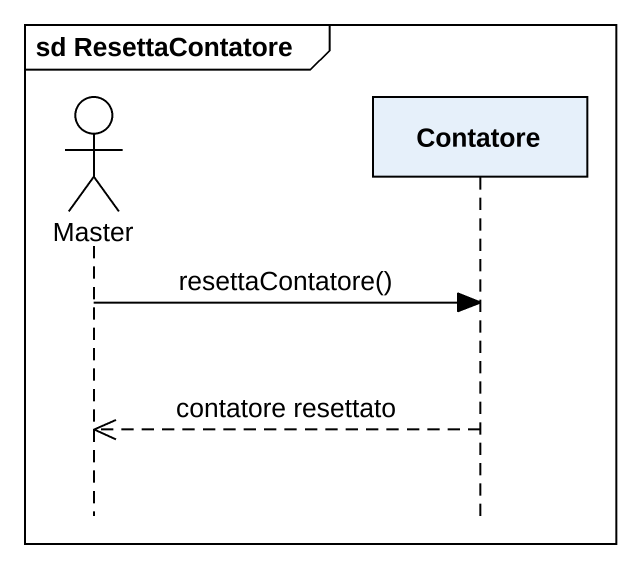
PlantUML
@startuml
mainframe sd ResettaContatore
hide footbox
actor Master
participant Contatore

Master -> Contatore : resettaContatore()
Contatore -->> Master : contatore resettato
@enduml
